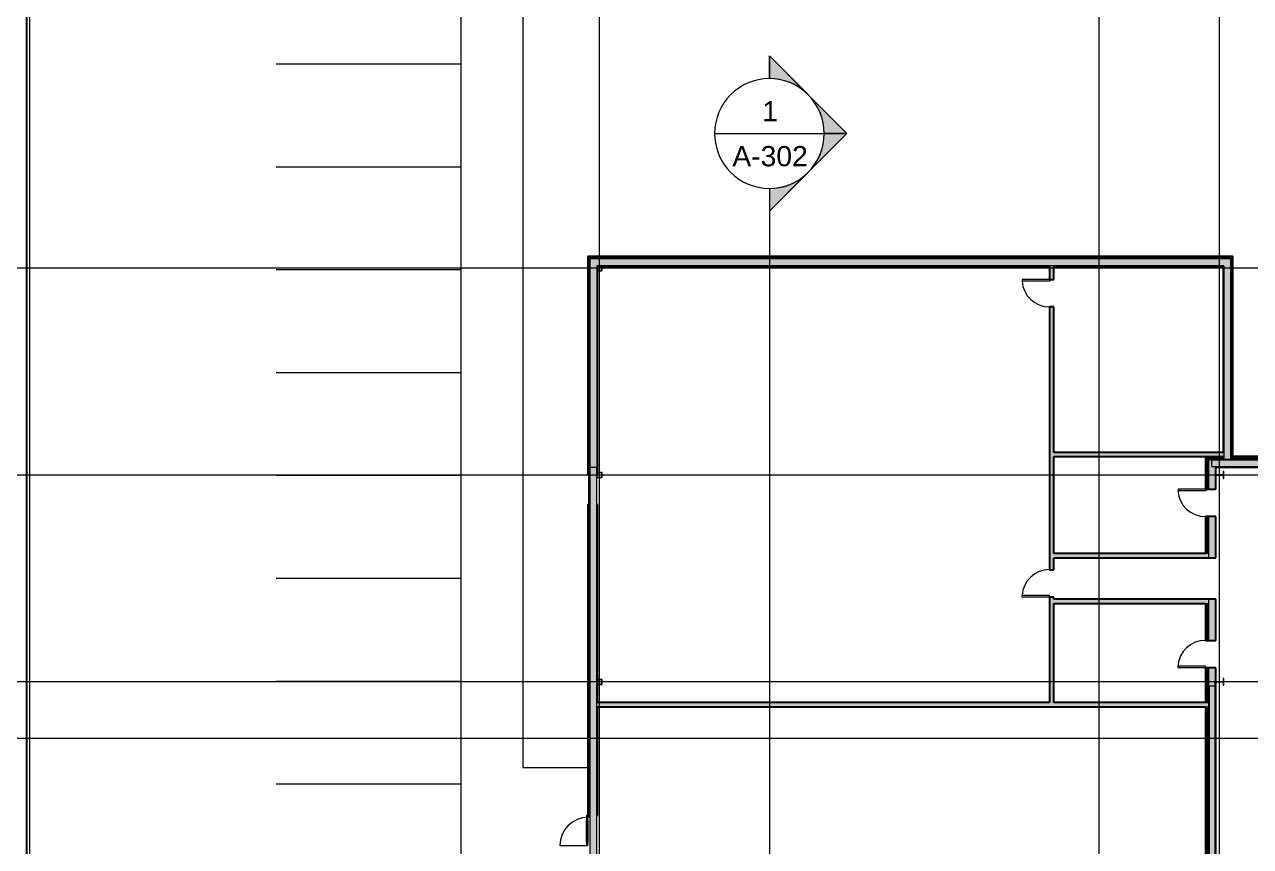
# Model space of a CAD drawing. Header units: inches. Extents: x 19712 to 27543, y -26063 to -18659.
# Drawn here: x 21402 to 22833, y -21577 to -20618 of the extents above; entities that cross this region are included whole.
import ezdxf

# ---------------------------------------------------------------- set-up
doc = ezdxf.new("R2010")
doc.units = ezdxf.units.IN
doc.header["$MEASUREMENT"] = 0
doc.linetypes.add('Grid Line 1_2_', pattern=[0.875, 0.5, -0.125, 0.125, -0.125])
doc.linetypes.add('Hidden', pattern=[0.28125, 0.1875, -0.09375])
for name, color, linetype, lineweight in [('A-DOOR', 31, 'Continuous', 9), ('A-GLAZ-CURT', 52, 'Continuous', 9), ('A-GLAZ-CWMG', 51, 'Continuous', 9), ('A-PROP-SBCK', 71, 'Hidden', 25), ('A-WALL', 113, 'Continuous', 9), ('A-WALL-PATT', 111, 'Continuous', 25), ('Conc', 7, 'Continuous', 9), ('EOP-PR', 4, 'Continuous', 9), ('G-ANNO-SYMB', 111, 'Continuous', 9), ('I-WALL', 2, 'Continuous', 9), ('L-SITE-WALL', 31, 'Continuous', 9), ('PAINT', 190, 'Continuous', 9), ('S-BEAM', 12, 'Continuous', 9), ('S-COLS', 52, 'Continuous', 9), ('S-GRID', 1, 'Continuous', 9)]:
    doc.layers.add(name, color=color, linetype=linetype, lineweight=lineweight)
doc.styles.add('Arial_2', font='arial.ttf', dxfattribs={"height": 23.60479})
pattern_1 = [(0, (0, 0), (0, 32), []), (90, (0, 0), (-32, 2e-15), [])]

# ---------------------------------------------------------------- blocks, each defined once
blk = doc.blocks.new('Girt_C - 8_D-803273-Site Plan - Phase 1')
at = {"layer": 'S-BEAM'}
for points in [[(22061.6, -22786.2), (22061.8, -22786.2), (22061.8, -21134.6), (22061.6, -21134.6), (22061.6, -22773.6)], [(22069.5, -22786.2), (22069.5, -21134.6), (22061.8, -21134.6), (22061.8, -22786.2)], [(22069.6, -22786.2), (22069.6, -22786.2), (22069.6, -21134.6), (22069.5, -21134.6), (22069.5, -22786.2)]]:
    blk.add_hatch(color=256, dxfattribs=at).paths.add_polyline_path(points, flags=0)
for p, q in [((22061.6, -21134.6), (22061.6, -22786.2)), ((22061.6, -21134.6), (22061.8, -21134.6)), ((22061.8, -21134.6), (22069.5, -21134.6)), ((22069.5, -21134.6), (22069.6, -21134.6)), ((22069.6, -22540.5), (22069.6, -21134.6)), ((22069.6, -22781.8), (22069.6, -22545.6)), ((22061.8, -22786.2), (22061.6, -22786.2)), ((22069.5, -22786.2), (22061.8, -22786.2)), ((22069.6, -22786.2), (22069.5, -22786.2))]:
    blk.add_line(p, q, dxfattribs=at)
blk = doc.blocks.new('Girt_Z - 8_D-757170-Site Plan - Phase 1')
at = {"layer": 'S-BEAM'}
for points in [[(25971.4, -21126.4), (25971.4, -21125.8), (22787.5, -21125.8), (22787.5, -21126.4), (25938.9, -21126.4)], [(25971.4, -21133.6), (25971.4, -21126.4), (22787.5, -21126.4), (22787.5, -21133.6), (25938.9, -21133.6)], [(25971.4, -21133.8), (25971.4, -21133.6), (22787.5, -21133.7), (22787.5, -21133.8), (25938.9, -21133.8)]]:
    blk.add_hatch(color=256, dxfattribs=at).paths.add_polyline_path(points, flags=0)
for p, q in [((22787.5, -21126.4), (22787.5, -21125.8)), ((25971.4, -21125.8), (22787.5, -21125.8)), ((22787.5, -21133.6), (22787.5, -21126.4)), ((22787.5, -21126.4), (22787.5, -21126.4)), ((25971.4, -21126.4), (22787.5, -21126.4)), ((25971.4, -21126.4), (22787.5, -21126.4)), ((22787.5, -21133.8), (22787.5, -21133.6)), ((22787.5, -21133.8), (25971.4, -21133.8))]:
    blk.add_line(p, q, dxfattribs=at)
blk = doc.blocks.new('Girt_Z - 8_D-841743-Site Plan - Phase 1')
at = {"layer": 'S-BEAM'}
for points in [[(22784.1, -22249.1), (22784.1, -21389.5), (22783.5, -21389.5), (22783.5, -22249.1)], [(22784.2, -22249.1), (22791.3, -22249.1), (22791.3, -21389.5), (22784.2, -21389.5), (22784.2, -22115.6)], [(22791.5, -22249.1), (22791.5, -21389.5), (22791.3, -21389.5), (22791.3, -22249.1), (22791.5, -22249.1)]]:
    blk.add_hatch(color=256, dxfattribs=at).paths.add_polyline_path(points, flags=0)
for p, q in [((22783.5, -21389.5), (22784.1, -21389.5)), ((22783.5, -21389.5), (22783.5, -22249.1)), ((22784.1, -21389.5), (22784.2, -21389.5)), ((22784.1, -21389.5), (22784.1, -22249.1)), ((22784.2, -21389.5), (22791.3, -21389.5)), ((22784.2, -21389.5), (22784.2, -22249.1)), ((22791.3, -21389.5), (22791.5, -21389.5)), ((22791.5, -22249.1), (22791.5, -21389.5)), ((22784.1, -22249.1), (22783.5, -22249.1)), ((22784.2, -22249.1), (22784.1, -22249.1)), ((22791.3, -22249.1), (22784.2, -22249.1)), ((22791.5, -22249.1), (22791.3, -22249.1))]:
    blk.add_line(p, q, dxfattribs=at)
blk = doc.blocks.new('Single-Flush - 32_ x 84_-737252-Site Plan - Phase 1')
at = {"layer": 'A-DOOR', "lineweight": 13}
for p, q in [((14, -6.1), (14, -38.1)), ((16, -6.1), (14, -6.1)), ((16, -6.1), (16, -38.1)), ((16, -38.1), (14, -38.1))]:
    blk.add_line(p, q, dxfattribs=at)
at = {"layer": 'A-DOOR'}
blk.add_arc((16, -6.1), 32.1, 180, 266.4241, dxfattribs=at)
blk = doc.blocks.new('Single-Flush - 32_ x 84_-460923-Site Plan - Phase 1')
at = {"layer": 'A-DOOR', "lineweight": 13}
for p, q in [((14, -2.5), (14, -34.5)), ((16, -2.5), (14, -2.5)), ((16, -2.5), (16, -34.5)), ((16, -34.5), (14, -34.5))]:
    blk.add_line(p, q, dxfattribs=at)
at = {"layer": 'A-DOOR'}
blk.add_arc((16, -2.5), 32.1, 180, 266.4241, dxfattribs=at)
blk = doc.blocks.new('Single-Flush - 32_ x 84_-733926-Site Plan - Phase 1')
at = {"layer": 'A-DOOR', "lineweight": 13}
for p, q in [((14, 6.1), (14, 38.1)), ((16, 38.1), (14, 38.1)), ((16, 6.1), (16, 38.1)), ((16, 6.1), (14, 6.1))]:
    blk.add_line(p, q, dxfattribs=at)
at = {"layer": 'A-DOOR'}
blk.add_arc((16, 6.1), 32.1, 93.5759, 180, dxfattribs=at)
blk = doc.blocks.new('Single-Flush - 32_ x 84_-489871-Site Plan - Phase 1')
at = {"layer": 'A-DOOR', "lineweight": 13}
for p, q in [((14, 2.5), (14, 34.5)), ((16, 34.5), (14, 34.5)), ((16, 2.5), (16, 34.5)), ((16, 2.5), (14, 2.5))]:
    blk.add_line(p, q, dxfattribs=at)
at = {"layer": 'A-DOOR'}
blk.add_arc((16, 2.5), 32.1, 93.5759, 180, dxfattribs=at)
blk = doc.blocks.new('System Panel - Glazed-V45-Site Plan - Phase 1')
at = {"layer": 'A-GLAZ-CURT', "transparency": 33554649}
blk.add_hatch(color=256, dxfattribs=at).paths.add_polyline_path([(-15.1, -1.3), (15.1, -1.3), (15.1, -0.3), (-15.1, -0.3)], flags=0)
at = {"layer": 'A-GLAZ-CURT'}
for p, q in [((15.1, -0.3), (-15.1, -0.3)), ((-15.1, -0.3), (-15.1, -1.3)), ((-15.1, -1.3), (-15.1, -0.3)), ((15.1, -0.3), (-15.1, -0.3)), ((-15.1, -1.3), (15.1, -1.3)), ((-15.1, -1.3), (15.1, -1.3)), ((15.1, -1.3), (15.1, -0.3)), ((15.1, -0.3), (15.1, -1.3))]:
    blk.add_line(p, q, dxfattribs=at)
blk = doc.blocks.new('Door_Single_Storefront - one-827493-Site Plan - Phase 1')
at = {"layer": 'A-DOOR'}
h = blk.add_hatch(color=256, dxfattribs=at)
h.paths.add_polyline_path([(-16.53125, 0.25), (-12.53125, 0.25), (-12.53125, 2), (-16.53125, 2)], flags=0)
h.paths.add_polyline_path([(12.53125, 0.25), (16.53125, 0.25), (16.53125, 2), (12.53125, 2)], flags=0)
h = blk.add_hatch(color=256, dxfattribs=at)
h.paths.add_polyline_path([(-12.53125, 0.25), (12.53125, 0.25), (12.53125, 0.75), (-12.53125, 0.75)], flags=0)
h.paths.add_polyline_path([(-12.53125, 1.5), (12.53125, 1.5), (12.53125, 2), (-12.53125, 2)], flags=0)
blk.add_hatch(color=256, dxfattribs=at).paths.add_polyline_path([(-12.53125, 0.75), (12.53125, 0.75), (12.53125, 1.5), (-12.53125, 1.5)], flags=0)
for p, q in [((-16.53125, 33.0625), (-16.53125, 0)), ((-12.53125, 2), (-16.53125, 2)), ((-16.53125, 2), (-16.53125, 0.25)), ((-16.53125, 0.25), (-12.53125, 0.25)), ((-12.53125, 0.25), (-12.53125, 2)), ((-12.53125, 2), (12.53125, 2)), ((12.53125, 1.5), (-12.53125, 1.5)), ((-12.53125, 1.5), (-12.53125, 0.75)), ((-12.53125, 0.75), (12.53125, 0.75)), ((12.53125, 0.25), (-12.53125, 0.25)), ((16.53125, 2), (12.53125, 2)), ((12.53125, 2), (12.53125, 0.25)), ((12.53125, 0.75), (12.53125, 1.5)), ((12.53125, 0.25), (16.53125, 0.25)), ((16.53125, 0.25), (16.53125, 2))]:
    blk.add_line(p, q, dxfattribs=at)
blk.add_arc((-16.53125, 0), 33.0625, 360, 90, dxfattribs=at)
blk = doc.blocks.new('Rectangular Mullion - Rectangular Mullion 1-827494-Site Plan - Phase 1')
at = {"layer": 'A-GLAZ-CWMG'}
blk.add_hatch(color=256, dxfattribs=at).paths.add_polyline_path([(-2, 2), (0, 2), (0, -2), (-1.9, -2), (-2, -0.3)], flags=0)
at = {"layer": 'A-GLAZ-CWMG', "lineweight": 13}
for p, q in [((-2, 2), (0, 2)), ((-2, -0.3), (-2, 2)), ((0, 2), (0, -2)), ((0, -2), (-1.9, -2))]:
    blk.add_line(p, q, dxfattribs=at)
blk = doc.blocks.new('Section - Section Head - Filled-1526-Site Plan - Phase 1')
at = {"layer": 'G-ANNO-SYMB'}
h = blk.add_hatch(color=256, dxfattribs=at)
edge = h.paths.add_edge_path(flags=0)
edge.add_line((-0.4268, 0.1768), (-0.25, 0.3536))
edge.add_line((-0.25, 0.3536), (-0.25, 0.25))
edge.add_arc((-0.25, 0), 0.25, 90, 135)
h = blk.add_hatch(color=256, dxfattribs=at)
edge = h.paths.add_edge_path(flags=0)
edge.add_arc((-0.25, 0), 0.25, 45, 90)
edge.add_line((-0.25, 0.25), (-0.25, 0.3536))
edge.add_line((-0.25, 0.3536), (-0.0732, 0.1768))
h = blk.add_hatch(color=256, dxfattribs=at)
edge = h.paths.add_edge_path(flags=0)
edge.add_arc((-0.25, 0), 0.2503, 137.9216, 180)
edge.add_line((-0.5003, 0), (-0.6036, 0))
edge.add_line((-0.6036, 0), (-0.4358, 0.1678))
h = blk.add_hatch(color=256, dxfattribs=at)
edge = h.paths.add_edge_path(flags=0)
edge.add_line((-0.0642, 0.1678), (0.1036, 0))
edge.add_line((0.1036, 0), (0.0003, 0))
edge.add_arc((-0.25, 0), 0.2503, 0, 42.0784)
for p, q in [((-0.25, 0.3536), (-0.6036, 0)), ((-0.25, 0.3536), (-0.4268, 0.1768)), ((-0.25, 0.3536), (0.1036, 0)), ((-0.25, 0.25), (-0.25, 0.3536)), ((-0.0732, 0.1768), (-0.25, 0.3536)), ((-0.25, 0.3536), (-0.25, 0.25)), ((-0.4358, 0.1678), (-0.6036, 0)), ((0.1036, 0), (-0.0642, 0.1678)), ((-0.6036, 0), (-0.5003, 0)), ((0.0003, 0), (0.1036, 0)), ((-0.5, 0), (-0.6036, 0)), ((0, 0), (0.1036, 0))]:
    blk.add_line(p, q, dxfattribs=at)
for radius, start, end in [(0.25, 360, 180), (0.25, 90, 135), (0.25, 45, 90), (0.2503, 137.9216, 180), (0.2503, 0, 42.0784), (0.25, 180, 360)]:
    blk.add_arc((-0.25, 0), radius, start, end, dxfattribs=at)

msp = doc.modelspace()

# ---------------------------------------------------------------- hatches: boundary and pattern name
at = {"layer": 'A-WALL-PATT', "lineweight": 9}
h = msp.add_hatch(dxfattribs=at)
h.set_pattern_fill('FP_8', color=256, style=0, pattern_type=2)
h.set_pattern_definition(pattern_1)
h.paths.add_polyline_path([(22060.9, -20890.8), (22810.8, -20890.8), (22810.8, -20890.1), (22060.1, -20890.1), (22060.1, -20890.8)], flags=0)
h = msp.add_hatch(dxfattribs=at)
h.set_pattern_fill('FP_8', color=256, style=0, pattern_type=2)
h.set_pattern_definition(pattern_1)
h.paths.add_polyline_path([(22060.9, -21143.7), (22060.9, -20890.8), (22060.1, -20890.8), (22060.1, -21143.7)], flags=0)
h = msp.add_hatch(dxfattribs=at)
h.set_pattern_fill('FP_8', color=256, style=0, pattern_type=2)
h.set_pattern_definition(pattern_1)
h.paths.add_polyline_path([(22810, -21124.1), (22810.8, -21124.1), (22810.8, -20890.8), (22810, -20890.8), (22810, -21122.3)], flags=0)
h = msp.add_hatch(dxfattribs=at)
h.set_pattern_fill('FP_8', color=256, style=0, pattern_type=2)
h.set_pattern_definition(pattern_1)
h.paths.add_polyline_path([(22782.8, -22253.4), (22782.8, -21414.1), (22781.8, -21414.1), (22781.8, -22253.4)], flags=0)
h.paths.add_polyline_path([(22782.8, -21409.1), (22782.8, -21368.7), (22781.8, -21368.7), (22781.8, -21409.1)], flags=0)
h.paths.add_polyline_path([(22781.8, -21336.7), (22782.8, -21336.7), (22782.8, -21293.7), (22781.8, -21293.7)], flags=0)
h.paths.add_polyline_path([(22781.8, -21235.2), (22782.8, -21235.2), (22782.8, -21192.2), (22781.8, -21192.2)], flags=0)
h.paths.add_polyline_path([(22781.8, -21160.2), (22782.8, -21160.2), (22782.8, -21124.1), (22781.8, -21124.1), (22781.8, -21128.7)], flags=0)
h = msp.add_hatch(dxfattribs=at)
h.set_pattern_fill('FP_8', color=256, style=0, pattern_type=2)
h.set_pattern_definition(pattern_1)
h.paths.add_polyline_path([(22799.5, -21125.1), (22801.3, -21125.1), (22801.3, -21124.1), (22782.8, -21124.1), (22782.8, -21125.1), (22798.5, -21125.1)], flags=0)
h.paths.add_polyline_path([(23085.8, -21125.1), (23085.8, -21124.1), (22810, -21124.1), (22810, -21125.1), (23022.8, -21125.1)], flags=0)
h = msp.add_hatch(dxfattribs=at)
h.set_pattern_fill('FP_8', color=256, style=0, pattern_type=2)
h.set_pattern_definition(pattern_1)
h.paths.add_polyline_path([(22060.9, -21540.9), (22060.9, -21178.2), (22060.1, -21178.2), (22060.1, -21540.9)], flags=0)
at = {"layer": 'I-WALL'}
h = msp.add_hatch(color=256, dxfattribs=at)
h.paths.add_polyline_path([(22598, -21409.1), (22603, -21409.1), (22603, -21286.2), (22598, -21286.2)], flags=0)
h.paths.add_polyline_path([(22603, -21254.2), (22603, -20947.6), (22598, -20947.6), (22598, -21254.2)], flags=0)
h.paths.add_polyline_path([(22598, -20915.6), (22603, -20915.6), (22603, -20899.6), (22598, -20899.6), (22598, -20900.2)], flags=0)
for points in [[(22801.3, -21122.3), (22801.3, -21117.3), (22603, -21117.3), (22603, -21122.3), (22800.6, -21122.3)], [(22686.4, -21240.2), (22783.5, -21240.2), (22783.5, -21235.2), (22603, -21235.2), (22603, -21240.2)], [(22783.5, -21293.7), (22783.5, -21288.7), (22603, -21288.7), (22603, -21293.7), (22782.8, -21293.7)], [(22781.8, -21414.1), (22783.5, -21414.1), (22783.5, -21409.1), (22069.6, -21409.1), (22069.6, -21414.1), (22781, -21414.1)]]:
    msp.add_hatch(color=256, dxfattribs=at).paths.add_polyline_path(points, flags=0)
at = {"layer": 'L-SITE-WALL'}
for points in [[(22059, -20889.2), (22811.9, -20889.2), (22811.9, -20888.9), (22059, -20888.9)], [(22059, -21143.7), (22059.3, -21143.7), (22059.3, -20889.2), (22059, -20889.2), (22059, -21019)], [(22059.3, -20890.1), (22811.6, -20890.1), (22811.6, -20889.2), (22059.3, -20889.2)], [(22060.1, -21143.7), (22060.1, -20890.1), (22059.3, -20890.1), (22059.3, -21143.7)], [(22061.6, -20891.6), (22810, -20891.6), (22810, -20890.8), (22060.9, -20890.8), (22060.9, -20891.6)], [(22060.9, -21143.7), (22061.6, -21143.7), (22061.6, -20891.6), (22060.9, -20891.6), (22060.9, -21134.6)], [(22061.6, -20899.6), (22809.3, -20899.6), (22809.3, -20891.6), (22061.6, -20891.6)], [(22810, -21125.1), (22810, -20891.6), (22809.3, -20891.6), (22809.3, -21125.1)], [(22811.6, -21123.3), (22811.6, -20890.1), (22810.8, -20890.1), (22810.8, -21123.3)], [(22811.6, -21122.3), (22811.9, -21122.3), (22811.9, -20889.2), (22811.6, -20889.2), (22811.6, -21101.3)], [(22061.7, -21134.6), (22069.6, -21134.6), (22069.6, -20899.6), (22061.6, -20899.6), (22061.6, -21134.6)], [(22070.3, -21143.7), (22070.3, -20900.2), (22069.6, -20900.2), (22069.6, -21143.7)], [(22809.3, -21125.8), (22809.3, -20899.6), (22801.3, -20899.6), (22801.3, -21125.8)], [(22910.7, -21134.4), (23085.8, -21134.4), (23085.8, -21133.8), (22792.1, -21133.8), (22792.1, -21134.4), (22798.5, -21134.4)], [(22059.3, -21540.9), (22059.3, -21178.2), (22059, -21178.2), (22059, -21540.9)], [(22060.1, -21540.9), (22060.1, -21178.2), (22059.3, -21178.2), (22059.3, -21540.9)], [(22060.9, -21540.9), (22061.6, -21540.9), (22061.6, -21178.2), (22060.9, -21178.2), (22060.9, -21457.7)]]:
    msp.add_hatch(color=256, dxfattribs=at).paths.add_polyline_path(points, flags=0)
h = msp.add_hatch(color=256, dxfattribs=at)
h.paths.add_polyline_path([(22069.6, -20900.2), (22598, -20900.2), (22598, -20899.6), (22069.6, -20899.6)], flags=0)
h.paths.add_polyline_path([(22603, -20900.2), (22801.3, -20900.2), (22801.3, -20899.6), (22603, -20899.6)], flags=0)
h = msp.add_hatch(color=256, dxfattribs=at)
h.paths.add_polyline_path([(22801.3, -21123.3), (22801.3, -21122.3), (22800.6, -21122.3), (22800.6, -21123.3)], flags=0)
h.paths.add_polyline_path([(22801.3, -21117.3), (22801.3, -20900.2), (22800.6, -20900.2), (22800.6, -21117.3)], flags=0)
h = msp.add_hatch(color=256, dxfattribs=at)
h.paths.add_polyline_path([(22780, -22253.4), (22781, -22253.4), (22781, -21414.1), (22780, -21414.1), (22780, -22115.6)], flags=0)
h.paths.add_polyline_path([(22781, -21409.1), (22781, -21368.7), (22780, -21368.7), (22780, -21409.1)], flags=0)
h.paths.add_polyline_path([(22781, -21336.7), (22781, -21293.7), (22780, -21293.7), (22780, -21336.7)], flags=0)
h.paths.add_polyline_path([(22780, -21235.2), (22781, -21235.2), (22781, -21192.2), (22780, -21192.2)], flags=0)
h.paths.add_polyline_path([(22781, -21160.2), (22781, -21122.3), (22780, -21122.3), (22780, -21160.2)], flags=0)
h = msp.add_hatch(color=256, dxfattribs=at)
h.paths.add_polyline_path([(22791.5, -21123.3), (22800.6, -21123.3), (22800.6, -21122.3), (22781, -21122.3), (22781, -21123.3), (22781.8, -21123.3)], flags=0)
h.paths.add_polyline_path([(23022.8, -21123.3), (23085.8, -21123.3), (23085.8, -21122.3), (22811.6, -21122.3), (22811.6, -21123.3), (22910.7, -21123.3)], flags=0)
h = msp.add_hatch(color=256, dxfattribs=at)
h.paths.add_polyline_path([(22781.8, -22253.4), (22781.8, -21414.1), (22781, -21414.1), (22781, -22253.4)], flags=0)
h.paths.add_polyline_path([(22781.8, -21409.1), (22781.8, -21368.7), (22781, -21368.7), (22781, -21409.1)], flags=0)
h.paths.add_polyline_path([(22781, -21336.7), (22781.8, -21336.7), (22781.8, -21293.7), (22781, -21293.7)], flags=0)
h.paths.add_polyline_path([(22781, -21235.2), (22781.8, -21235.2), (22781.8, -21192.2), (22781, -21192.2)], flags=0)
h.paths.add_polyline_path([(22781, -21160.2), (22781.8, -21160.2), (22781.8, -21123.3), (22781, -21123.3), (22781, -21128.7)], flags=0)
h = msp.add_hatch(color=256, dxfattribs=at)
h.paths.add_polyline_path([(22781.8, -21124.1), (22801.3, -21124.1), (22801.3, -21123.3), (22781.8, -21123.3)], flags=0)
h.paths.add_polyline_path([(22810.8, -21124.1), (23085.8, -21124.1), (23085.8, -21123.3), (22810.8, -21123.3)], flags=0)
h = msp.add_hatch(color=256, dxfattribs=at)
h.paths.add_polyline_path([(22783.5, -22253.4), (22783.5, -21414.1), (22782.8, -21414.1), (22782.8, -22253.4)], flags=0)
h.paths.add_polyline_path([(22783.5, -21409.1), (22783.5, -21368.7), (22782.8, -21368.7), (22782.8, -21409.1)], flags=0)
h.paths.add_polyline_path([(22783.5, -21336.7), (22783.5, -21293.7), (22782.8, -21293.7), (22782.8, -21336.7)], flags=0)
h.paths.add_polyline_path([(22783.5, -21235.2), (22783.5, -21192.2), (22782.8, -21192.2), (22782.8, -21235.2)], flags=0)
h.paths.add_polyline_path([(22783.5, -21160.2), (22783.5, -21125.1), (22782.8, -21125.1), (22782.8, -21160.2)], flags=0)
h = msp.add_hatch(color=256, dxfattribs=at)
h.paths.add_polyline_path([(22783.5, -21125.8), (22801.3, -21125.8), (22801.3, -21125.1), (22783.5, -21125.1)], flags=0)
h.paths.add_polyline_path([(23085.8, -21125.8), (23085.8, -21125.1), (22809.3, -21125.1), (22809.3, -21125.8), (23022.8, -21125.8)], flags=0)
h = msp.add_hatch(color=256, dxfattribs=at)
h.paths.add_polyline_path([(22791.5, -22253.4), (22791.5, -22253.4), (22791.5, -22249.1), (22783.5, -22249.1), (22783.6, -22253.4), (22791.3, -22253.4)], flags=0)
h.paths.add_polyline_path([(22783.6, -21389.5), (22791.5, -21389.5), (22791.5, -21368.7), (22783.5, -21368.7), (22783.5, -21389.5)], flags=0)
h.paths.add_polyline_path([(22791.5, -21336.7), (22791.5, -21288.7), (22783.5, -21288.7), (22783.5, -21336.7)], flags=0)
h.paths.add_polyline_path([(22791.5, -21240.2), (22791.5, -21192.2), (22783.5, -21192.2), (22783.5, -21240.2)], flags=0)
h.paths.add_polyline_path([(22783.5, -21160.2), (22791.5, -21160.2), (22791.5, -21133.8), (22787.5, -21133.7), (22787.5, -21125.8), (22783.5, -21125.8), (22783.5, -21133.8)], flags=0)
h = msp.add_hatch(color=256, dxfattribs=at)
h.paths.add_polyline_path([(22791.5, -22253.4), (22792.1, -22253.4), (22792.1, -21368.7), (22791.5, -21368.7), (22791.5, -22249.1)], flags=0)
h.paths.add_polyline_path([(22792.1, -21336.7), (22792.1, -21288.7), (22791.5, -21288.7), (22791.5, -21336.7)], flags=0)
h.paths.add_polyline_path([(22792.1, -21240.2), (22792.1, -21192.2), (22791.5, -21192.2), (22791.5, -21240.2)], flags=0)
h.paths.add_polyline_path([(22792.1, -21160.2), (22792.1, -21133.8), (22791.5, -21133.8), (22791.5, -21160.2)], flags=0)
h = msp.add_hatch(color=256, dxfattribs=at)
h.paths.add_polyline_path([(22069.6, -21540.9), (22070.3, -21540.9), (22070.3, -21414.1), (22069.6, -21414.1), (22069.6, -21457.7)], flags=0)
h.paths.add_polyline_path([(22070.3, -21409.1), (22070.3, -21178.2), (22069.6, -21178.2), (22069.6, -21409.1)], flags=0)
at = {"layer": 'S-COLS'}
h = msp.add_hatch(dxfattribs=at)
h.set_pattern_fill('FP_1', color=256, style=0, pattern_type=2)
h.set_pattern_definition([(45, (0, 0), (-25.342707, 25.342707), []), (45, (0, 38.4), (-25.342707, 25.342707), [])])
h.paths.add_polyline_path([(22801.3, -21147.8), (22801.3, -21139.8), (22800.8, -21139.8), (22800.8, -21143), (22800.6, -21143.5), (22800.1, -21143.7), (22792.6, -21143.7), (22792.2, -21143.5), (22792, -21143), (22792, -21139.8), (22791.5, -21139.8), (22791.5, -21147.8), (22792, -21147.8), (22792, -21144.6), (22792.2, -21144.1), (22792.6, -21143.9), (22800.1, -21143.9), (22800.6, -21144.1), (22800.8, -21144.6), (22800.8, -21147.8)], flags=0)

# ---------------------------------------------------------------- linework, layer by layer
at = {"layer": 'A-PROP-SBCK'}
msp.add_line((21404.2, -23401.3), (21404.2, -19438.2), dxfattribs=at)
at = {"layer": 'A-WALL'}
for p, q in [((22059.3, -20889.2), (22059.3, -21143.7)), ((22811.6, -20889.2), (22059.3, -20889.2)), ((22060.1, -20890.1), (22060.1, -21143.7)), ((22810.8, -20890.1), (22060.1, -20890.1)), ((22060.9, -20890.8), (22060.9, -21143.7)), ((22810, -20890.8), (22060.9, -20890.8)), ((22061.6, -20891.6), (22061.6, -21134.6)), ((22809.3, -20891.6), (22061.6, -20891.6)), ((22809.3, -20891.6), (22809.3, -21125.8)), ((22810, -20890.8), (22810, -21125.1)), ((22810.8, -20890.1), (22810.8, -21124.1)), ((22811.6, -20889.2), (22811.6, -21123.3)), ((22069.6, -20899.6), (22069.6, -21134.6)), ((22801.3, -20899.6), (22069.6, -20899.6)), ((22598, -20899.6), (22598, -20900.2)), ((22603, -20899.6), (22603, -20900.2)), ((22801.3, -20899.6), (22801.3, -21125.8)), ((22801.3, -21117.3), (22800.6, -21117.3)), ((22781, -21123.3), (22781, -21160.2)), ((22781, -21123.3), (22801.3, -21123.3)), ((22781.8, -21124.1), (22781.8, -21160.2)), ((22781.8, -21124.1), (22801.3, -21124.1)), ((22782.8, -21125.1), (22782.8, -21160.2)), ((22782.8, -21125.1), (22801.3, -21125.1)), ((22783.5, -21125.8), (22783.5, -21160.2)), ((22783.5, -21125.8), (22787.5, -21125.8)), ((22791.5, -21133.8), (22791.5, -21160.2)), ((22800.6, -21123.3), (22800.6, -21122.3)), ((22810, -21125.1), (23085.8, -21125.1)), ((22810.8, -21124.1), (23085.8, -21124.1)), ((22811.6, -21122.3), (22811.9, -21122.3)), ((22811.6, -21123.3), (23085.8, -21123.3)), ((22059.3, -21178.2), (22059.3, -21540.9)), ((22060.1, -21178.2), (22060.1, -21540.9)), ((22060.9, -21178.2), (22060.9, -21540.9)), ((22781, -21192.2), (22781, -21235.2)), ((22781.8, -21192.2), (22781.8, -21235.2)), ((22782.8, -21192.2), (22782.8, -21235.2)), ((22783.5, -21192.2), (22783.5, -21240.2)), ((22791.5, -21192.2), (22791.5, -21240.2)), ((22783.5, -21235.2), (22780, -21235.2)), ((22780, -21293.7), (22783.5, -21293.7)), ((22781, -21293.7), (22781, -21336.7)), ((22781.8, -21293.7), (22781.8, -21336.7)), ((22782.8, -21293.7), (22782.8, -21336.7)), ((22783.5, -21288.7), (22783.5, -21336.7)), ((22791.5, -21288.7), (22791.5, -21336.7)), ((22781, -21368.7), (22781, -21409.1)), ((22781.8, -21368.7), (22781.8, -21409.1)), ((22782.8, -21368.7), (22782.8, -21409.1)), ((22783.5, -21368.7), (22783.5, -21389.5)), ((22791.5, -21368.7), (22791.5, -21389.5)), ((22069.6, -21409.1), (22070.3, -21409.1)), ((22069.6, -21414.1), (22070.3, -21414.1)), ((22780, -21409.1), (22783.5, -21409.1)), ((22780, -21414.1), (22783.5, -21414.1)), ((22781, -21414.1), (22781, -22253.4)), ((22781.8, -21414.1), (22781.8, -22253.4)), ((22782.8, -21414.1), (22782.8, -22253.4))]:
    msp.add_line(p, q, dxfattribs=at)
at = {"layer": 'Conc'}
for p, q in [((21983.2, -19944.1), (21983.2, -21485.1)), ((21911.2, -22952.1), (21911.2, -19950.1)), ((21983.2, -21485.1), (22059, -21485.1))]:
    msp.add_line(p, q, dxfattribs=at)
at = {"layer": 'EOP-PR'}
msp.add_line((21407.2, -19909.2), (21407.2, -22923.5), dxfattribs=at)
at = {"layer": 'G-ANNO-SYMB'}
for p, q in [((22655.7, -20555.1), (22655.7, -23033.9)), ((22207, -20745.4), (22335, -20745.4)), ((22271, -20809.4), (22271, -23039)), ((27093.1, -21451.1), (20015.9, -21451.1))]:
    msp.add_line(p, q, dxfattribs=at)
at = {"layer": 'I-WALL', "lineweight": 25}
for p, q in [((22598, -20900.2), (22598, -20915.6)), ((22603, -20915.6), (22603, -20900.2)), ((22598, -20915.6), (22603, -20915.6)), ((22598, -20947.6), (22598, -21254.2)), ((22603, -20947.6), (22598, -20947.6)), ((22603, -21117.3), (22603, -20947.6)), ((22800.6, -21117.3), (22603, -21117.3)), ((22603, -21235.2), (22603, -21122.3)), ((22603, -21122.3), (22800.6, -21122.3)), ((22780, -21235.2), (22603, -21235.2)), ((22603, -21254.2), (22603, -21240.2)), ((22603, -21240.2), (22780, -21240.2)), ((22598, -21254.2), (22603, -21254.2)), ((22598, -21286.2), (22598, -21409.1)), ((22603, -21286.2), (22598, -21286.2)), ((22603, -21288.7), (22603, -21286.2)), ((22780, -21288.7), (22603, -21288.7)), ((22603, -21293.7), (22780, -21293.7)), ((22603, -21409.1), (22603, -21293.7)), ((22598, -21409.1), (22070.3, -21409.1)), ((22070.3, -21414.1), (22780, -21414.1)), ((22780, -21409.1), (22603, -21409.1))]:
    msp.add_line(p, q, dxfattribs=at)
at = {"layer": 'L-SITE-WALL', "lineweight": 25}
for p, q in [((22059, -20888.9), (22059, -21143.7)), ((22811.9, -20888.9), (22059, -20888.9)), ((22811.9, -21122.3), (22811.9, -20888.9)), ((22070.3, -21143.7), (22070.3, -20900.2)), ((22070.3, -20900.2), (22598, -20900.2)), ((22603, -20900.2), (22800.6, -20900.2)), ((22800.6, -20900.2), (22800.6, -21117.3)), ((22780, -21122.3), (22780, -21160.2)), ((22792.1, -21160.2), (22792.1, -21134.4)), ((22792.1, -21134.4), (23085.8, -21134.4)), ((23085.8, -21122.3), (22811.9, -21122.3)), ((22059, -21143.7), (22061.6, -21143.7)), ((22069.6, -21143.7), (22070.3, -21143.7)), ((22780, -21160.2), (22792.1, -21160.2)), ((22061.6, -21178.2), (22059, -21178.2)), ((22059, -21178.2), (22059, -21540.9)), ((22070.3, -21178.2), (22069.6, -21178.2)), ((22070.3, -21409.1), (22070.3, -21178.2)), ((22792.1, -21192.2), (22780, -21192.2)), ((22780, -21192.2), (22780, -21235.2)), ((22792.1, -21240.2), (22792.1, -21192.2)), ((22780, -21240.2), (22792.1, -21240.2)), ((22792.1, -21288.7), (22780, -21288.7)), ((22780, -21293.7), (22780, -21336.7)), ((22792.1, -21336.7), (22792.1, -21288.7)), ((22780, -21336.7), (22792.1, -21336.7)), ((22792.1, -21368.7), (22780, -21368.7)), ((22780, -21368.7), (22780, -21409.1)), ((22792.1, -22253.4), (22792.1, -21368.7)), ((22070.3, -21540.9), (22070.3, -21414.1)), ((22780, -21414.1), (22780, -22253.4)), ((22059, -21540.9), (22061.7, -21540.9)), ((22069.6, -21540.9), (22070.3, -21540.9))]:
    msp.add_line(p, q, dxfattribs=at)
at = {"layer": 'PAINT'}
for p, q in [((21695.2, -20664.1), (21911.2, -20664.1)), ((21695.2, -20784.1), (21911.2, -20784.1)), ((21695.2, -20904.1), (21911.2, -20904.1)), ((21695.2, -21024.1), (21911.2, -21024.1)), ((21695.2, -21144.1), (21911.2, -21144.1)), ((21695.2, -21264.1), (21911.2, -21264.1)), ((21695.2, -21384.1), (21911.2, -21384.1)), ((21695.2, -21504.1), (21911.2, -21504.1))]:
    msp.add_line(p, q, dxfattribs=at)
at = {"layer": 'S-BEAM'}
for p, q in [((22069.6, -22540.5), (22069.6, -21134.6)), ((22787.5, -21133.8), (25975.4, -21133.8)), ((22791.5, -22249.1), (22791.5, -21385.1))]:
    msp.add_line(p, q, dxfattribs=at)
at = {"layer": 'S-COLS', "lineweight": 15}
for p, q in [((22069.6, -20900), (22069.6, -20905.1)), ((22069.9, -20905.1), (22069.9, -20900)), ((22075.2, -20899.6), (22070.1, -20899.6)), ((22070.1, -20899.8), (22075.2, -20899.8)), ((22075.2, -20905.3), (22070.1, -20905.3)), ((22070.1, -20905.6), (22075.2, -20905.6)), ((22075.4, -20900), (22075.4, -20905.1)), ((22075.6, -20905.1), (22075.6, -20900)), ((22069.9, -21146.3), (22069.9, -21141.3)), ((22075.2, -21140.8), (22070.1, -21140.8)), ((22070.1, -21141), (22075.2, -21141)), ((22075.2, -21146.6), (22070.1, -21146.6)), ((22070.1, -21146.8), (22075.2, -21146.8)), ((22075.4, -21141.3), (22075.4, -21146.3)), ((22075.6, -21146.3), (22075.6, -21141.3)), ((22792, -21139.8), (22791.5, -21139.8)), ((22791.5, -21139.8), (22791.5, -21147.8)), ((22791.5, -21147.8), (22792, -21147.8)), ((22792, -21143), (22792, -21139.8)), ((22792, -21147.8), (22792, -21144.6)), ((22800.1, -21143.7), (22792.6, -21143.7)), ((22792.6, -21143.9), (22800.1, -21143.9)), ((22801.3, -21139.8), (22800.8, -21139.8)), ((22800.8, -21139.8), (22800.8, -21143)), ((22800.8, -21144.6), (22800.8, -21147.8)), ((22800.8, -21147.8), (22801.3, -21147.8)), ((22801.3, -21147.8), (22801.3, -21139.8)), ((22069.9, -21387.6), (22069.9, -21382.5)), ((22075.2, -21382.1), (22070.1, -21382.1)), ((22070.1, -21382.3), (22075.2, -21382.3)), ((22075.2, -21387.8), (22070.1, -21387.8)), ((22070.1, -21388.1), (22075.2, -21388.1)), ((22075.4, -21382.5), (22075.4, -21387.6)), ((22075.6, -21387.6), (22075.6, -21382.5)), ((22792, -21381.1), (22791.5, -21381.1)), ((22791.5, -21381.1), (22791.5, -21389)), ((22791.5, -21389), (22792, -21389)), ((22792, -21384.2), (22792, -21381.1)), ((22792, -21389), (22792, -21385.9)), ((22800.1, -21384.9), (22792.6, -21384.9)), ((22792.6, -21385.2), (22800.1, -21385.2)), ((22801.3, -21381.1), (22800.8, -21381.1)), ((22800.8, -21381.1), (22800.8, -21384.2)), ((22800.8, -21385.9), (22800.8, -21389)), ((22800.8, -21389), (22801.3, -21389)), ((22801.3, -21389), (22801.3, -21381.1))]:
    msp.add_line(p, q, dxfattribs=at)
for centre, radius, start, end in [((22070.1, -20900), 0.466, 90, 180), ((22070.1, -20905.1), 0.466, 180, 270), ((22070.1, -20900), 0.233, 90, 180), ((22070.1, -20905.1), 0.233, 180, 270), ((22075.2, -20900), 0.466, 0, 90), ((22075.2, -20900), 0.233, 0, 90), ((22075.2, -20905.1), 0.466, 270, 0), ((22075.2, -20905.1), 0.233, 270, 0), ((22070.1, -21141.3), 0.466, 90, 180), ((22070.1, -21146.3), 0.466, 180, 270), ((22070.1, -21141.3), 0.233, 90, 180), ((22070.1, -21146.3), 0.233, 180, 270), ((22075.2, -21141.3), 0.466, 0, 90), ((22075.2, -21141.3), 0.233, 0, 90), ((22075.2, -21146.3), 0.466, 270, 0), ((22075.2, -21146.3), 0.233, 270, 0), ((22792.6, -21143), 0.691, 180, 270), ((22792.6, -21144.6), 0.691, 90, 180), ((22800.1, -21143), 0.691, 270, 0), ((22800.1, -21144.6), 0.691, 0, 90), ((22070.1, -21382.5), 0.466, 90, 180), ((22070.1, -21387.6), 0.466, 180, 270), ((22070.1, -21382.5), 0.233, 90, 180), ((22070.1, -21387.6), 0.233, 180, 270), ((22075.2, -21382.5), 0.466, 0, 90), ((22075.2, -21382.5), 0.233, 0, 90), ((22075.2, -21387.6), 0.466, 270, 0), ((22075.2, -21387.6), 0.233, 270, 0), ((22792.6, -21384.2), 0.691, 180, 270), ((22792.6, -21385.9), 0.691, 90, 180), ((22800.1, -21384.2), 0.691, 270, 0), ((22800.1, -21385.9), 0.691, 0, 90)]:
    msp.add_arc(centre, radius, start, end, dxfattribs=at)
at = {"layer": 'S-GRID', "linetype": 'Grid Line 1_2_'}
for p, q in [((22072.6, -23874.7), (22072.6, -18787.2)), ((22796.4, -23874.7), (22796.4, -18787.2)), ((27542.7, -20902.6), (19849, -20902.6)), ((27542.7, -21143.8), (19849, -21143.8)), ((26875.5, -21385.1), (19849, -21385.1))]:
    msp.add_line(p, q, dxfattribs=at)

# ---------------------------------------------------------------- block references
at = {"layer": 'A-DOOR'}
for name, p, rotation in [('Single-Flush - 32_ x 84_-489871-Site Plan - Phase 1', (22600.5, -20931.6), 89.99999999999959), ('Single-Flush - 32_ x 84_-733926-Site Plan - Phase 1', (22786.1, -21176.2), 90), ('Single-Flush - 32_ x 84_-460923-Site Plan - Phase 1', (22600.5, -21270.2), 269.9999999999996), ('Single-Flush - 32_ x 84_-737252-Site Plan - Phase 1', (22786.1, -21352.7), 270), ('Door_Single_Storefront - one-827493-Site Plan - Phase 1', (22059.5, -21559.4), 89.99999999996216)]:
    msp.add_blockref(name, p, dxfattribs=dict(at, rotation=rotation))
at = {"layer": 'A-GLAZ-CURT', "rotation": 89.99999999996432}
msp.add_blockref('System Panel - Glazed-V45-Site Plan - Phase 1', (22059.5, -21161.1), dxfattribs=at)
at = {"layer": 'A-GLAZ-CWMG', "extrusion": (0, 0, -1), "rotation": 90.00000000003787}
msp.add_blockref('Rectangular Mullion - Rectangular Mullion 1-827494-Site Plan - Phase 1', (-22059.5, -21540.9), dxfattribs=at)
at = {"layer": 'G-ANNO-SYMB', "xscale": 255.9999999999999, "yscale": 255.9999999999999, "zscale": 255.9999999999999, "rotation": 269.9999999999996}
msp.add_blockref('Section - Section Head - Filled-1526-Site Plan - Phase 1', (22271, -20809.4), dxfattribs=at)
at = {"layer": 'S-BEAM'}
for name in ['Girt_C - 8_D-803273-Site Plan - Phase 1', 'Girt_Z - 8_D-757170-Site Plan - Phase 1', 'Girt_Z - 8_D-841743-Site Plan - Phase 1']:
    msp.add_blockref(name, (0, 0), dxfattribs=at)

# ---------------------------------------------------------------- texts
at = {"layer": 'G-ANNO-SYMB', "char_height": 23.6, "attachment_point": 2, "line_spacing_factor": 0.938532, "style": 'Arial_2'}
for s, insert, width in [('1', (22271.8, -20707.6), 21.888), ('A-302', (22271.8, -20760), 104.832)]:
    msp.add_mtext(s, dxfattribs=dict(at, insert=insert, width=width))

doc.saveas('drawing.dxf')
